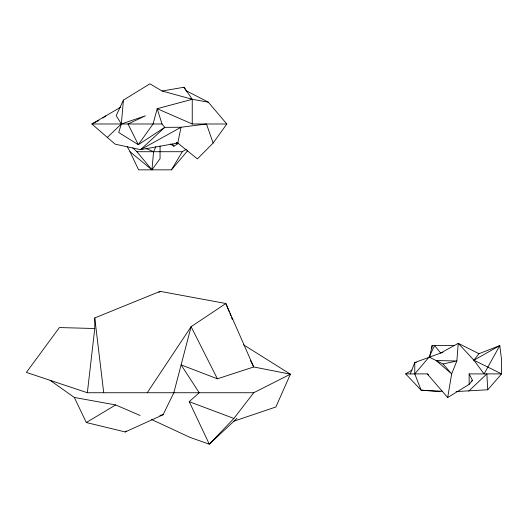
<?xml version="1.0" encoding="UTF-8"?>
<svg xmlns="http://www.w3.org/2000/svg" width="528" height="528" viewBox="0 0 528 528"><rect width="100%" height="100%" fill="white"/><g stroke="black" fill="none" stroke-linecap="round" stroke-linejoin="round"><path stroke-width="0.79" d="M213.127 143.048L206.488 123.988L181.031 127.248L164.795 127.354L138.296 144.692L118.708 132.495L121.348 123.988L123.413 100.096L149.919 83.827L162.017 90.981L192.245 99.284L208.303 102.161L226.822 123.988L213.127 143.048L197.406 158.908L177.778 143.048L176.233 142.857M155.852 146.645L153.589 151.714L151.952 169.844L129.994 151.714L127.367 146.744M431.779 348.592L432.115 345.589L454.364 345.589M243.606 344.85L290.407 374.187L253.711 392.733L87.351 392.733L94.769 328.515L94.769 317.942L160.136 291.357L225.865 303.508L253.711 366.967L290.407 374.187L275.88 406.989L233.983 421.146M440.121 391.717L421.106 390.166L405.662 373.897L427.218 373.897L447.678 397.558L451.664 373.897L456.845 360.994L458.258 343.332L478.982 353.701L499.798 345.589L501.6 360.215L501.6 373.897L487.747 389.77L456.067 391.558M226.822 123.988L192.245 123.988L192.245 99.284L157.199 108.702L162.017 123.988L164.795 127.354L140.567 149.688L177.778 143.048L181.031 127.248L140.567 149.688L115.091 144.151L91.865 123.988L120.727 107.184M429.997 355.186L432.115 345.589M410.282 373.897L414.77 362.525L442.972 352.249M123.413 100.096L116.193 115.658L121.348 123.988L145.378 115.83L128.033 123.988L138.296 144.692L153.047 123.988L157.199 108.702L192.245 123.988M50.041 380.292L74.342 397.465L86.295 422.525L125.222 431.95L163.119 414.737L173.837 392.733L191.096 326.68L225.865 303.508L229.258 311.909M129.994 151.714L138.593 169.844L171.442 169.844L182.299 151.714L186.364 149.193M147.233 392.733L191.096 326.68L217.411 378.807L253.711 366.967L250.483 360.505M151.543 419.503L190.186 437.455L209.286 444.173L233.904 418.453L253.711 392.733M442.339 391.255L421.106 390.166L414.77 373.897L429.106 357.053L434.584 345.589L440.669 353.047L458.258 343.332L473.887 360.215L499.798 345.589L484.103 373.897L473.887 360.215L478.982 353.701M171.442 169.844L187.605 150.764M447.678 397.558L469.141 384.364L472.56 380.424L469.141 373.897L501.6 373.897L473.887 360.215M430.274 355.905L429.106 357.053L443.091 364.003L451.664 373.897L436.095 360.532L456.845 360.994L443.091 364.003M107.329 137.419L121.348 123.988M468.712 391.136L486.862 373.897L487.747 389.77M236.973 418.361L209.286 444.173L189.235 401.669L199.221 392.733L181.111 364.888L217.411 378.807M158.915 292.433L160.136 291.357M102.901 118.1L105.811 115.87M125.222 431.95L126.595 431.092M170.412 143.972L173.864 146.223L178.702 143.227M405.662 373.897L412.012 370.075M86.295 422.525L115.658 404.936L140.118 415.477M471.161 381.17L472.56 380.424M98.914 120.424L91.865 123.988L162.017 123.988M159.898 415.378L163.119 414.737M162.162 91.014L184.001 87.239L192.245 99.284L190.648 99.119M416.354 362.406L414.77 362.525L414.77 373.897M132.739 147.827L136.891 151.714L182.299 151.714M94.769 328.515L59.407 327.558L26.4 372.405L87.351 392.733M176.174 142.857L177.778 143.048M74.342 397.465L115.658 404.936M189.235 401.669L233.904 418.453M146.005 148.52L153.589 151.714M186.503 90.889L208.303 102.161M427.218 373.897L428.518 374.86M136.891 151.714L151.952 169.844L160.057 158.684L160.057 146.084M184.001 87.239L186.655 91.39M172.63 144.137L173.864 146.223M229.878 313.434L230.802 315.724M231.422 317.255L232.346 319.546M94.769 317.942L103.726 392.733M469.141 373.897L469.141 384.364"/></g></svg>
